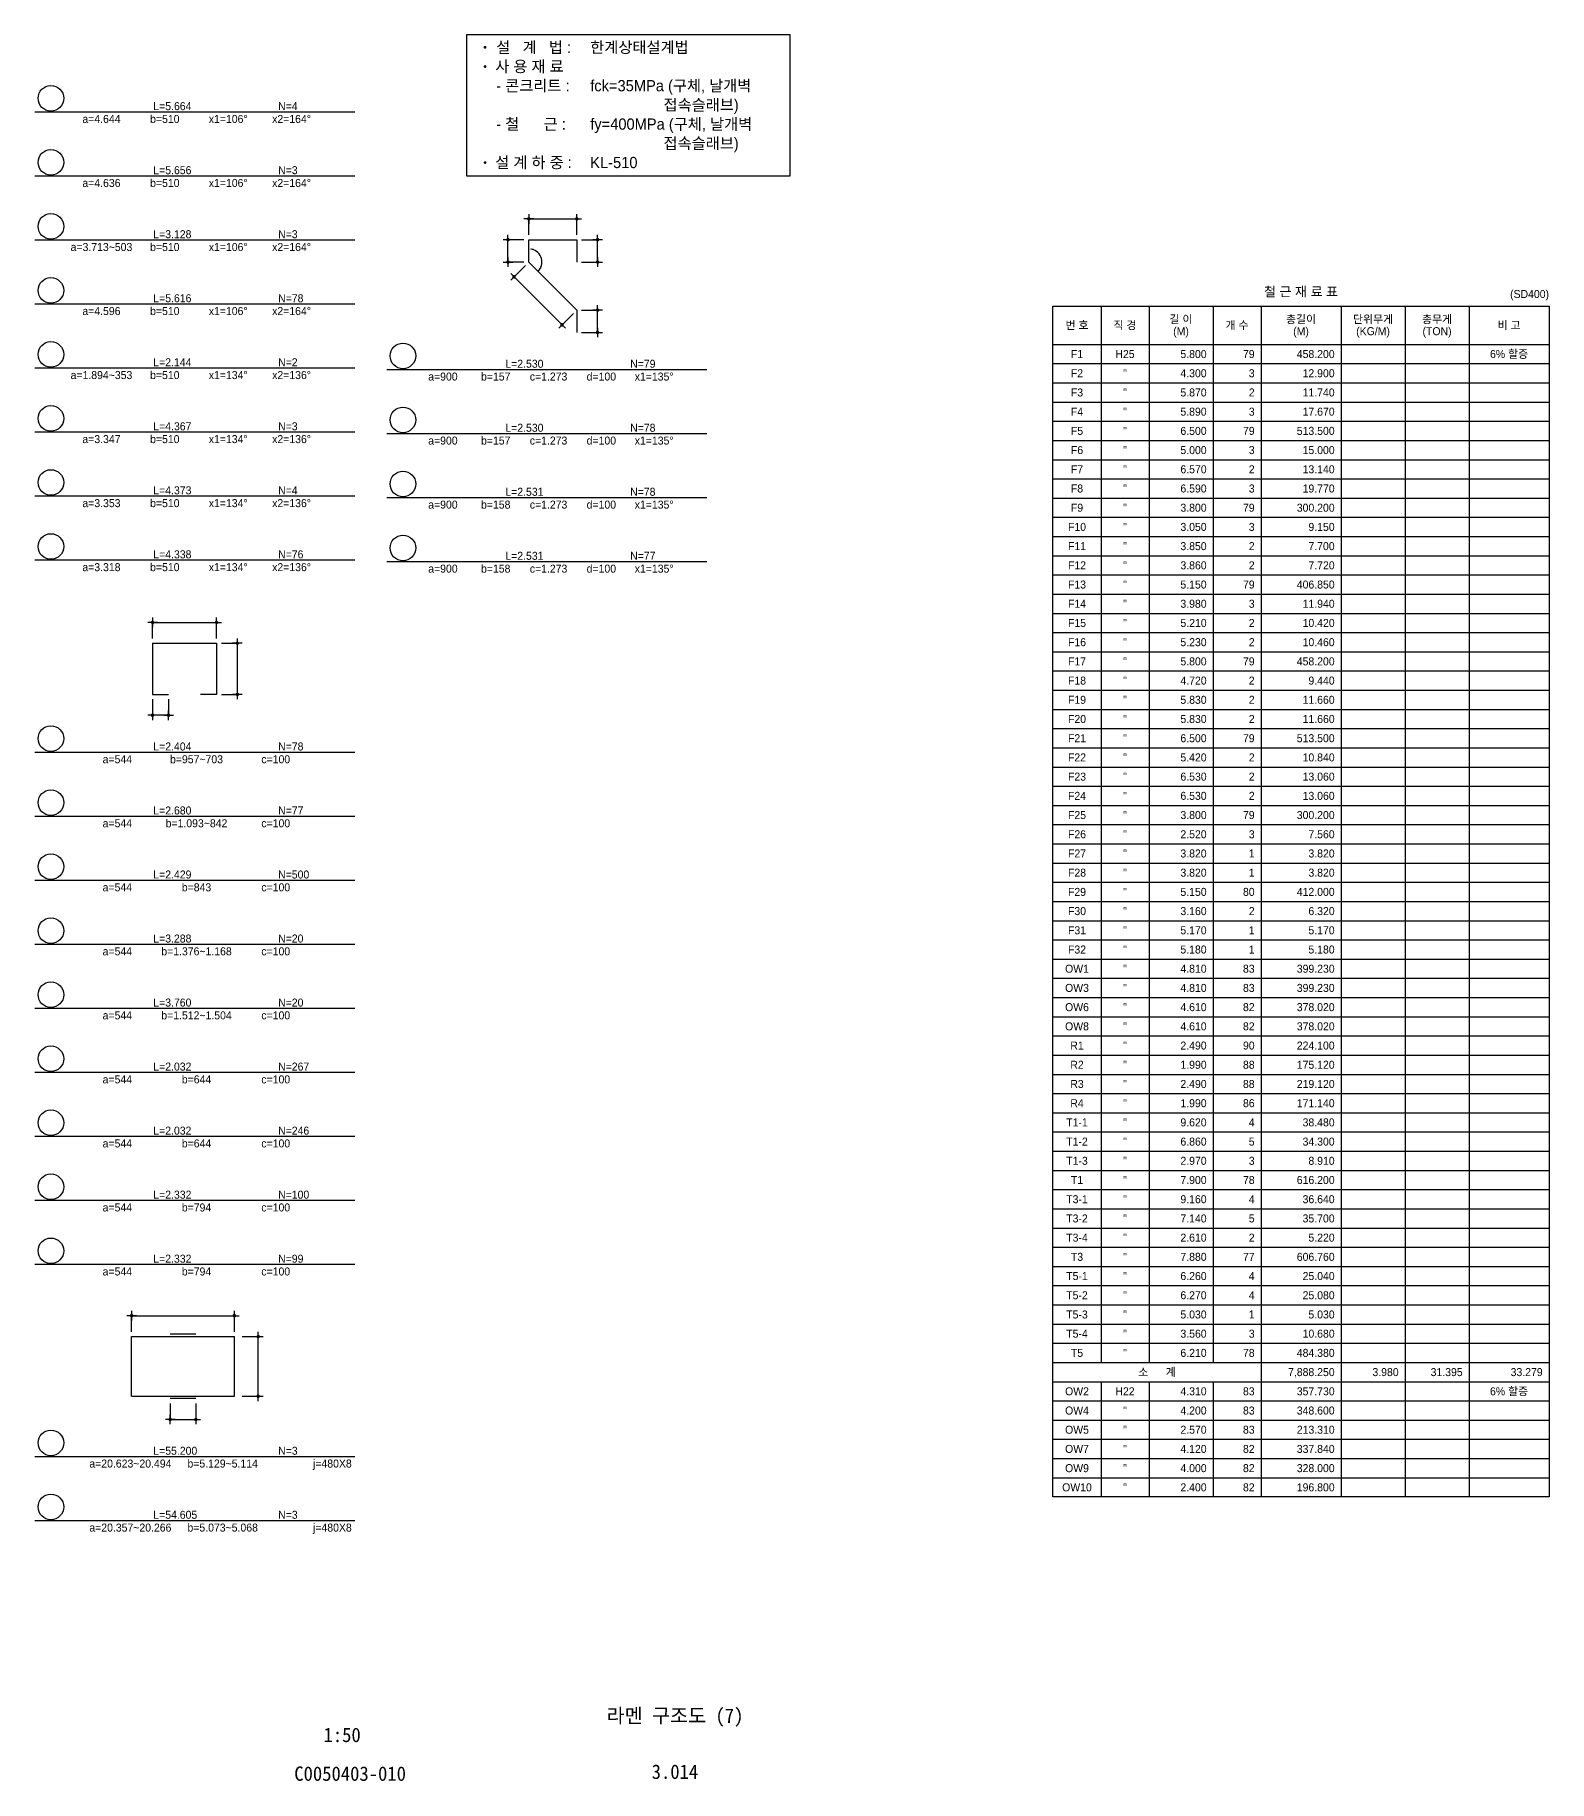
# Model space of a CAD drawing. Extents: x 2629709 to 3675628, y 1179 to 102095.
# Drawn here: x 3278398 to 3302054, y 1179 to 28450 of the extents above; entities that cross this region are included whole.
import ezdxf
from ezdxf.enums import TextEntityAlignment as Align

# ---------------------------------------------------------------- set-up
doc = ezdxf.new("R2010")
doc.units = 0
doc.header["$LTSCALE"] = 550
doc.header["$MEASUREMENT"] = 0
for name, color, linetype in [('CS-DIML', 1, 'CONTINUOUS'), ('CS-DIMS', 1, 'CONTINUOUS'), ('CS-DIMT', 3, 'CONTINUOUS'), ('CS-LEAT', 7, 'CONTINUOUS'), ('CS-NOTE', 3, 'CONTINUOUS'), ('CS-RBAR-EREC', 6, 'CONTINUOUS'), ('CS-RBAR-MAJR', 6, 'CONTINUOUS'), ('CS-SYMB', 3, 'CONTINUOUS'), ('CS-SYMB-LIN3', 1, 'CONTINUOUS'), ('CS-TABL-LIN1', 4, 'CONTINUOUS'), ('CS-TABL-LIN2', 1, 'CONTINUOUS'), ('CS-TABL-TEX1', 6, 'CONTINUOUS'), ('CS-TABL-TEX2', 3, 'CONTINUOUS'), ('CS-TEXT', 3, 'CONTINUOUS'), ('TITLE-TEXT', 7, 'CONTINUOUS')]:
    doc.layers.add(name, color=color, linetype=linetype)
doc.styles.add('A_STANDARD', font='Dotum.ttf')
doc.styles.add('TB_TEXT', font='DotumChe.ttf')
doc.styles.add('돋움', font='Dotum.ttf')

# ---------------------------------------------------------------- blocks, each defined once
blk = doc.blocks.new('CSNUM1-KCFIT-JEWON')
at = {"layer": 'CS-SYMB-LIN3'}
blk.add_circle((5, 4.2), 4, dxfattribs=at)
at = {"layer": 'CS-TEXT', "style": 'A_STANDARD', "width": 1.529584, "flags": 1}
blk.add_attdef('RB_NO', text='', height=2.5, dxfattribs=at).set_placement((1.604173, 2.917017), (8.341627, 2.917017), align=Align.FIT)
at = {"layer": 'CS-TEXT', "style": 'A_STANDARD', "flags": 1}
for tag, p in [('RB_DIA', (11.5, 1.5)), ('RB_LEN', (1.739, -3.958874))]:
    blk.add_attdef(tag, p, '', height=2.5, dxfattribs=at)
blk = doc.blocks.new('CSBNUM1-JEWON')
at = {"layer": 'CS-SYMB-LIN3'}
blk.add_circle((5, 4.2), 4, dxfattribs=at)
at = {"layer": 'CS-TEXT', "style": 'A_STANDARD', "flags": 1}
blk.add_attdef('RB_NO', text='', height=2.5, dxfattribs=at).set_placement((5, 4.2), align=Align.MIDDLE)
for tag, p in [('RB_DIA', (11.5, 1.5)), ('RB_LEN', (1.739, -3.958874))]:
    blk.add_attdef(tag, p, '', height=2.5, dxfattribs=at)
blk = doc.blocks.new('CSBSHPE-H02')
at = {"layer": 'CS-DIMS'}
for p, q in [((-8.5, 6.5), (-11.5, 6.5)), ((-10, 8), (-10, 5)), ((-10, 1.5), (-10, 6.5)), ((-10, 6.5), (10, 6.5)), ((8.5, 6.5), (11.5, 6.5)), ((10, 5), (10, 8)), ((10, 1.5), (10, 6.5)), ((11.5, 0), (16.5, 0)), ((18, 0), (15, 0)), ((16.5, -1.5), (16.5, 1.5)), ((16.5, -16), (16.5, 0)), ((11.5, -16), (16.5, -16)), ((18, -16), (15, -16)), ((16.5, -17.5), (16.5, -14.5)), ((-10, -17.5), (-10, -22.5)), ((-10, -21), (-10, -24)), ((-5, -17.5), (-5, -22.5)), ((-5, -24), (-5, -21)), ((-8.5, -22.5), (-11.5, -22.5)), ((-5, -22.5), (-10, -22.5)), ((-6.5, -22.5), (-3.5, -22.5))]:
    blk.add_line(p, q, dxfattribs=at)
at = {"layer": 'CS-DIMS', "const_width": 0.55}
for points in [[(-9.725, 6.5, 1), (-10.275, 6.5, 1)], [(10.275, 6.5, 1), (9.725, 6.5, 1)], [(16.775, 0, 1), (16.225, 0, 1)], [(16.775, -16, 1), (16.225, -16, 1)], [(-9.725, -22.5, 1), (-10.275, -22.5, 1)], [(-4.725, -22.5, 1), (-5.275, -22.5, 1)]]:
    blk.add_lwpolyline(points, format="xyb", close=True, dxfattribs=at)
at = {"layer": 'CS-RBAR-EREC'}
for p, q in [((-10, 0), (10, 0)), ((-10, 0), (-10, -16)), ((10, 0), (10, -16)), ((-10, -16), (-5, -16)), ((10, -16), (5, -16))]:
    blk.add_line(p, q, dxfattribs=at)
at = {"layer": 'CS-TEXT', "style": 'A_STANDARD', "flags": 1}
for tag, p in [('A', (0, 8.166667)), ('C', (-7.5, -20.833333))]:
    blk.add_attdef(tag, text='', height=2.5, dxfattribs=at).set_placement(p, align=Align.CENTER)
blk.add_attdef('B', text='', height=2.5, rotation=90, dxfattribs=at).set_placement((14.833333, -7.930843), align=Align.CENTER)
blk = doc.blocks.new('CSBSHPE-H08')
at = {"layer": 'CS-DIMS'}
for p, q in [((-14.54412, 6.542368), (-17.54412, 6.542368)), ((-16.04412, 8.042368), (-16.04412, 5.042368)), ((-16.04412, 1.542368), (-16.04412, 6.542368)), ((-16.04412, 6.542368), (16.044119, 6.542368)), ((14.544119, 6.542368), (17.544119, 6.542368)), ((16.044119, 5.042368), (16.044119, 8.042368)), ((16.044119, 1.542368), (16.044119, 6.542368)), ((18.49788, 0), (23.49788, 0)), ((21.99788, 0), (24.99788, 0)), ((23.49788, -1.5), (23.49788, 1.5)), ((23.49788, -18.620101), (23.49788, 0)), ((-4, -20.891269), (-4, -25.891269)), ((4, -20.891269), (4, -25.891269)), ((18.49788, -18.620101), (23.49788, -18.620101)), ((21.99788, -18.620101), (24.99788, -18.620101)), ((23.49788, -20.120101), (23.49788, -17.120101)), ((-2.5, -25.891269), (-5.5, -25.891269)), ((-4, -27.391269), (-4, -24.391269)), ((-4, -25.891269), (4, -25.891269)), ((2.5, -25.891269), (5.5, -25.891269)), ((4, -24.391269), (4, -27.391269))]:
    blk.add_line(p, q, dxfattribs=at)
for points, const_width in [([(-15.76912, 6.542368, 1), (-16.31912, 6.542368, 1)], 0.55), ([(16.319119, 6.542368, 1), (15.76912, 6.542368, 1)], 0.549999), ([(23.77288, 0, 1), (23.22288, 0, 1)], 0.55), ([(23.77288, -18.620101, 1), (23.22288, -18.620101, 1)], 0.55), ([(-3.725001, -25.891269, 1), (-4.275, -25.891269, 1)], 0.549999), ([(4.274999, -25.891269, 1), (3.725, -25.891269, 1)], 0.549999)]:
    blk.add_lwpolyline(points, format="xyb", close=True, dxfattribs=dict(at, const_width=const_width))
at = {"layer": 'CS-RBAR-EREC'}
for p, q in [((-16.04412, -18.620101), (-16.04412, 0)), ((-16.04412, 0), (16.044119, 0)), ((4, 0.7288), (-4, 0.7288)), ((16.044119, -18.620101), (16.044119, 0)), ((-16.04412, -18.620101), (16.044119, -18.620101)), ((4, -19.348901), (-4, -19.348901))]:
    blk.add_line(p, q, dxfattribs=at)
at = {"layer": 'CS-TEXT', "style": 'A_STANDARD', "flags": 1}
for tag, p in [('A', (0, 8.209035)), ('J', (0, -24.224602))]:
    blk.add_attdef(tag, text='', height=2.5, dxfattribs=at).set_placement(p, align=Align.CENTER)
blk.add_attdef('B', text='', height=2.5, rotation=90, dxfattribs=at).set_placement((21.831213, -9.31005), align=Align.CENTER)
blk = doc.blocks.new('CSBSHPE-G107')
at = {"layer": 'CS-DIMS'}
for p, q in [((-6, 6.5), (-9, 6.5)), ((-7.5, 8), (-7.5, 5)), ((-7.5, 1.5), (-7.5, 6.5)), ((-7.5, 6.5), (7.5, 6.5)), ((6, 6.5), (9, 6.5)), ((7.5, 5), (7.5, 8)), ((7.5, 1.5), (7.5, 6.5)), ((-12.5, 0), (-15.5, 0)), ((-14, -1.5), (-14, 1.5)), ((-14, -7), (-14, 0)), ((-9, 0), (-14, 0)), ((9, 0), (14, 0)), ((15.5, 0), (12.5, 0)), ((14, -1.5), (14, 1.5)), ((14, -7), (14, 0)), ((-15.5, -7), (-12.5, -7)), ((-14, -5.5), (-14, -8.5)), ((-9, -7), (-14, -7)), ((-11.034089, -12.657757), (-13.155951, -10.536979)), ((-11.03463, -10.536437), (-13.155409, -12.658299)), ((-12.09502, -11.597368), (-8.560389, -8.060931)), ((9, -7), (14, -7)), ((12.5, -7), (15.5, -7)), ((14, -5.5), (14, -8.5)), ((-12.09502, -11.597368), (2.90498, -26.589705)), ((14, -23.492337), (14, -20.492337)), ((1.844049, -25.529316), (3.965911, -27.650095)), ((1.844591, -27.650637), (3.96537, -25.528774)), ((6.439611, -23.053268), (2.90498, -26.589705)), ((9, -21.992337), (14, -21.992337)), ((15.5, -21.992337), (12.5, -21.992337)), ((14, -28.992337), (14, -21.992337)), ((9, -28.992337), (14, -28.992337)), ((12.5, -28.992337), (15.5, -28.992337)), ((14, -27.492337), (14, -30.492337))]:
    blk.add_line(p, q, dxfattribs=at)
at = {"layer": 'CS-DIMS', "const_width": 0.55}
for points in [[(-7.225, 6.5, 1), (-7.775, 6.5, 1)], [(7.775, 6.5, 1), (7.225, 6.5, 1)], [(-13.725, 0, 1), (-14.275, 0, 1)], [(14.275, 0, 1), (13.725, 0, 1)], [(-13.725, -7, 1), (-14.275, -7, 1)], [(14.275, -7, 1), (13.725, -7, 1)], [(-11.82002, -11.597368, 1), (-12.37002, -11.597368, 1)], [(14.275, -21.992337, 1), (13.725, -21.992337, 1)], [(3.17998, -26.589706, 1), (2.62998, -26.589706, 1)], [(14.275, -28.992337, 1), (13.725, -28.992337, 1)]]:
    blk.add_lwpolyline(points, format="xyb", close=True, dxfattribs=at)
at = {"layer": 'CS-DIMS', "linetype": 'ByBlock'}
blk.add_arc((-7.5, -7), 4.124809, 315.014639, 76.075226, dxfattribs=at)
at = {"layer": 'CS-DIMS'}
for points in [[(-6.041366, -3.305174), (-5.980757, -2.808861), (-7.5, -2.875191)], [(-3.517725, -8.830304), (-3.927381, -8.54363), (-4.582575, -9.915935)]]:
    blk.add_solid(points, dxfattribs=at)
at = {"layer": 'CS-RBAR-EREC'}
for p, q in [((-7.5, -7), (-7.5, 0)), ((-7.5, 0), (7.5, 0)), ((7.5, 0), (7.5, -7)), ((-7.5, -7), (7.5, -21.992337)), ((7.5, -21.992337), (7.5, -28.992337))]:
    blk.add_line(p, q, dxfattribs=at)
at = {"layer": 'CS-TEXT', "style": 'A_STANDARD', "flags": 1}
for tag, p in [('A', (0, 8.166667)), ('X1', (-1.627085, -5.303617))]:
    blk.add_attdef(tag, text='', height=2.5, dxfattribs=at).set_placement(p, align=Align.CENTER)
for tag, rotation, p in [('B', 90, (-15.666667, -3.430843)), ('D', 90, (12.333333, -3.430843)), ('C', 315.014639, (-3.367896, -17.963613)), ('D', 90, (12.333333, -25.423181))]:
    blk.add_attdef(tag, text='', height=2.5, rotation=rotation, dxfattribs=at).set_placement(p, align=Align.CENTER)
blk = doc.blocks.new('A$Cc22b2ba3')
at = {"layer": 'CS-LEAT', "linetype": 'ByBlock'}
blk.add_lwpolyline([(-10615, -4900), (-500, -4900), (-500, -500), (-10615, -500)], close=True, dxfattribs=at)
at = {"layer": 'CS-NOTE', "linetype": 'ByBlock', "const_width": 43.7}
for points in [[(-10054, -887, 1), (-10011, -887, 1)], [(-10054, -1487, 1), (-10011, -1487, 1)], [(-10054, -4487, 1), (-10011, -4487, 1)]]:
    blk.add_lwpolyline(points, format="xyb", close=True, dxfattribs=at)
at = {"layer": 'CS-NOTE', "linetype": 'ByBlock', "style": '돋움'}
for s, p in [('설   계   법 : ', (-9684, -1060)), ('한계상태설계법', (-6747, -1060)), ('사 용 재 료', (-9716, -1660)), ('- 콘크리트 :', (-9684, -2260)), ('fck=35MPa (구체, 날개벽', (-6747, -2260)), ('                  접속슬래브)', (-6747, -2860)), ('- 철      근 :', (-9684, -3460)), ('fy=400MPa (구체, 날개벽', (-6747, -3460)), ('                  접속슬래브)', (-6747, -4060)), ('설 계 하 중 :', (-9716, -4660)), ('KL-510', (-6747, -4660))]:
    blk.add_text(s, height=350, dxfattribs=at).set_placement(p)

msp = doc.modelspace()

# ---------------------------------------------------------------- linework, layer by layer
at = {"layer": 'CS-DIML'}
for p, q in [((3278398, 27250), (3283398, 27250)), ((3278398, 26250), (3283398, 26250)), ((3278398, 25250), (3283398, 25250)), ((3278398, 24250), (3283398, 24250)), ((3278398, 23250), (3283398, 23250)), ((3283898, 23227), (3288898, 23227)), ((3278398, 22250), (3283398, 22250)), ((3283898, 22227), (3288898, 22227)), ((3278398, 21250), (3283398, 21250)), ((3283898, 21227), (3288898, 21227)), ((3278398, 20250), (3283398, 20250)), ((3283898, 20227), (3288898, 20227)), ((3278398, 17250), (3283398, 17250)), ((3278398, 16250), (3283398, 16250)), ((3278398, 15250), (3283398, 15250)), ((3278398, 14250), (3283398, 14250)), ((3278398, 13250), (3283398, 13250)), ((3278398, 12250), (3283398, 12250)), ((3278398, 11250), (3283398, 11250)), ((3278398, 10250), (3283398, 10250)), ((3278398, 9250), (3283398, 9250)), ((3278398, 6250), (3283398, 6250)), ((3278398, 5250), (3283398, 5250))]:
    msp.add_line(p, q, dxfattribs=at)
at = {"layer": 'CS-TABL-LIN1', "linetype": 'ByBlock'}
msp.add_lwpolyline([(3294304, 24216), (3302054, 24216), (3302054, 5616), (3294304, 5616)], close=True, dxfattribs=at)
at = {"layer": 'CS-TABL-LIN2', "linetype": 'ByBlock'}
for p, q in [((3295054, 24216), (3295054, 7716)), ((3295804, 24216), (3295804, 7716)), ((3296804, 24216), (3296804, 7716)), ((3297554, 24216), (3297554, 5616)), ((3298804, 24216), (3298804, 5616)), ((3299804, 24216), (3299804, 5616)), ((3300804, 24216), (3300804, 5616)), ((3294304, 23616), (3302054, 23616)), ((3294304, 23316), (3302054, 23316)), ((3294304, 23016), (3302054, 23016)), ((3294304, 22716), (3302054, 22716)), ((3294304, 22416), (3302054, 22416)), ((3294304, 22116), (3302054, 22116)), ((3294304, 21816), (3302054, 21816)), ((3294304, 21516), (3302054, 21516)), ((3294304, 21216), (3302054, 21216)), ((3294304, 20916), (3302054, 20916)), ((3294304, 20616), (3302054, 20616)), ((3294304, 20316), (3302054, 20316)), ((3294304, 20016), (3302054, 20016)), ((3294304, 19716), (3302054, 19716)), ((3294304, 19416), (3302054, 19416)), ((3294304, 19116), (3302054, 19116)), ((3294304, 18816), (3302054, 18816)), ((3294304, 18516), (3302054, 18516)), ((3294304, 18216), (3302054, 18216)), ((3294304, 17916), (3302054, 17916)), ((3294304, 17616), (3302054, 17616)), ((3294304, 17316), (3302054, 17316)), ((3294304, 17016), (3302054, 17016)), ((3294304, 16716), (3302054, 16716)), ((3294304, 16416), (3302054, 16416)), ((3294304, 16116), (3302054, 16116)), ((3294304, 15816), (3302054, 15816)), ((3294304, 15516), (3302054, 15516)), ((3294304, 15216), (3302054, 15216)), ((3294304, 14916), (3302054, 14916)), ((3294304, 14616), (3302054, 14616)), ((3294304, 14316), (3302054, 14316)), ((3294304, 14016), (3302054, 14016)), ((3294304, 13716), (3302054, 13716)), ((3294304, 13416), (3302054, 13416)), ((3294304, 13116), (3302054, 13116)), ((3294304, 12816), (3302054, 12816)), ((3294304, 12516), (3302054, 12516)), ((3294304, 12216), (3302054, 12216)), ((3294304, 11916), (3302054, 11916)), ((3294304, 11616), (3302054, 11616)), ((3294304, 11316), (3302054, 11316)), ((3294304, 11016), (3302054, 11016)), ((3294304, 10716), (3302054, 10716)), ((3294304, 10416), (3302054, 10416)), ((3294304, 10116), (3302054, 10116)), ((3294304, 9816), (3302054, 9816)), ((3294304, 9516), (3302054, 9516)), ((3294304, 9216), (3302054, 9216)), ((3294304, 8916), (3302054, 8916)), ((3294304, 8616), (3302054, 8616)), ((3294304, 8316), (3302054, 8316)), ((3294304, 8016), (3302054, 8016)), ((3294304, 7716), (3302054, 7716)), ((3294304, 7416), (3302054, 7416)), ((3295054, 7416), (3295054, 5616)), ((3295804, 7416), (3295804, 5616)), ((3296804, 7416), (3296804, 5616)), ((3294304, 7116), (3302054, 7116)), ((3294304, 6816), (3302054, 6816)), ((3294304, 6516), (3302054, 6516)), ((3294304, 6216), (3302054, 6216)), ((3294304, 5916), (3302054, 5916))]:
    msp.add_line(p, q, dxfattribs=at)

# ---------------------------------------------------------------- block references
at = {"layer": 'CS-DIMT', "linetype": 'ByBlock', "xscale": 0.5, "yscale": 0.5, "zscale": 0.5}
msp.add_blockref('A$Cc22b2ba3', (3290448, 28700), dxfattribs=at)
at = {"layer": 'CS-RBAR-EREC', "xscale": 50, "yscale": 50, "zscale": 50}
for name, p in [('CSBSHPE-G107', (3286489, 25252)), ('CSBSHPE-H02', (3280736, 18950)), ('CSBSHPE-H08', (3280712, 8120))]:
    msp.add_blockref(name, p, dxfattribs=at)
at = {"layer": 'CS-RBAR-MAJR', "xscale": 50, "yscale": 50, "zscale": 50}
for p in [(3278398, 24250), (3283898, 23227), (3283898, 22227), (3283898, 21227), (3278398, 20250), (3283898, 20227), (3278398, 17250), (3278398, 16250), (3278398, 15250), (3278398, 14250), (3278398, 13250), (3278398, 12250), (3278398, 11250), (3278398, 10250), (3278398, 9250), (3278398, 6250), (3278398, 5250)]:
    msp.add_blockref('CSBNUM1-JEWON', p, dxfattribs=at)
at = {"layer": 'CS-SYMB', "xscale": 50, "yscale": 50, "zscale": 50}
for p in [(3278398, 27250), (3278398, 26250), (3278398, 25250), (3278398, 23250), (3278398, 22250), (3278398, 21250)]:
    msp.add_blockref('CSNUM1-KCFIT-JEWON', p, dxfattribs=at)

# ---------------------------------------------------------------- texts
at = {"layer": 'CS-TABL-TEX1', "linetype": 'ByBlock', "style": 'A_STANDARD'}
msp.add_text('철 근 재 료 표', height=150, dxfattribs=at).set_placement((3298179, 24366), align=Align.CENTER)
for s, p in [('길 이', (3296304, 24010)), ('총길이', (3298179, 24010)), ('단위무게', (3299304, 24010)), ('총무게', (3300304, 24010)), ('번 호', (3294679, 23916)), ('직 경', (3295429, 23916)), ('(M)', (3296304, 23823)), ('개 수', (3297179, 23916)), ('(M)', (3298179, 23823)), ('(KG/M)', (3299304, 23823)), ('(TON)', (3300304, 23823)), ('비 고', (3301429, 23916))]:
    msp.add_text(s, height=125, dxfattribs=at).set_placement(p, align=Align.MIDDLE_CENTER)
at = {"layer": 'CS-TABL-TEX2', "linetype": 'ByBlock', "style": 'A_STANDARD'}
msp.add_text('(SD400)', height=125, dxfattribs=at).set_placement((3302054, 24341), align=Align.RIGHT)
for s, p in [('F1', (3294679, 23466)), ('H25', (3295429, 23466)), ('6% 할증', (3301429, 23466)), ('F2', (3294679, 23166)), ('"', (3295429, 23166)), ('F3', (3294679, 22866)), ('"', (3295429, 22866)), ('F4', (3294679, 22566)), ('"', (3295429, 22566)), ('F5', (3294679, 22266)), ('"', (3295429, 22266)), ('F6', (3294679, 21966)), ('"', (3295429, 21966)), ('F7', (3294679, 21666)), ('"', (3295429, 21666)), ('F8', (3294679, 21366)), ('"', (3295429, 21366)), ('F9', (3294679, 21066)), ('"', (3295429, 21066)), ('F10', (3294679, 20766)), ('"', (3295429, 20766)), ('F11', (3294679, 20466)), ('"', (3295429, 20466)), ('F12', (3294679, 20166)), ('"', (3295429, 20166)), ('F13', (3294679, 19866)), ('"', (3295429, 19866)), ('F14', (3294679, 19566)), ('"', (3295429, 19566)), ('F15', (3294679, 19266)), ('"', (3295429, 19266)), ('F16', (3294679, 18966)), ('"', (3295429, 18966)), ('F17', (3294679, 18666)), ('"', (3295429, 18666)), ('F18', (3294679, 18366)), ('"', (3295429, 18366)), ('F19', (3294679, 18066)), ('"', (3295429, 18066)), ('F20', (3294679, 17766)), ('"', (3295429, 17766)), ('F21', (3294679, 17466)), ('"', (3295429, 17466)), ('F22', (3294679, 17166)), ('"', (3295429, 17166)), ('F23', (3294679, 16866)), ('"', (3295429, 16866)), ('F24', (3294679, 16566)), ('"', (3295429, 16566)), ('F25', (3294679, 16266)), ('"', (3295429, 16266)), ('F26', (3294679, 15966)), ('"', (3295429, 15966)), ('F27', (3294679, 15666)), ('"', (3295429, 15666)), ('F28', (3294679, 15366)), ('"', (3295429, 15366)), ('F29', (3294679, 15066)), ('"', (3295429, 15066)), ('F30', (3294679, 14766)), ('"', (3295429, 14766)), ('F31', (3294679, 14466)), ('"', (3295429, 14466)), ('F32', (3294679, 14166)), ('"', (3295429, 14166)), ('OW1', (3294679, 13866)), ('"', (3295429, 13866)), ('OW3', (3294679, 13566)), ('"', (3295429, 13566)), ('OW6', (3294679, 13266)), ('"', (3295429, 13266)), ('OW8', (3294679, 12966)), ('"', (3295429, 12966)), ('R1', (3294679, 12666)), ('"', (3295429, 12666)), ('R2', (3294679, 12366)), ('"', (3295429, 12366)), ('R3', (3294679, 12066)), ('"', (3295429, 12066)), ('R4', (3294679, 11766)), ('"', (3295429, 11766)), ('T1-1', (3294679, 11466)), ('"', (3295429, 11466)), ('T1-2', (3294679, 11166)), ('"', (3295429, 11166)), ('T1-3', (3294679, 10866)), ('"', (3295429, 10866)), ('T1', (3294679, 10566)), ('"', (3295429, 10566)), ('T3-1', (3294679, 10266)), ('"', (3295429, 10266)), ('T3-2', (3294679, 9966)), ('"', (3295429, 9966)), ('T3-4', (3294679, 9666)), ('"', (3295429, 9666)), ('T3', (3294679, 9366)), ('"', (3295429, 9366)), ('T5-1', (3294679, 9066)), ('"', (3295429, 9066)), ('T5-2', (3294679, 8766)), ('"', (3295429, 8766)), ('T5-3', (3294679, 8466)), ('"', (3295429, 8466)), ('T5-4', (3294679, 8166)), ('"', (3295429, 8166)), ('T5', (3294679, 7866)), ('"', (3295429, 7866)), ('소      계', (3295929, 7566)), ('OW2', (3294679, 7266)), ('H22', (3295429, 7266)), ('6% 할증', (3301429, 7266)), ('OW4', (3294679, 6966)), ('"', (3295429, 6966)), ('OW5', (3294679, 6666)), ('"', (3295429, 6666)), ('OW7', (3294679, 6366)), ('"', (3295429, 6366)), ('OW9', (3294679, 6066)), ('"', (3295429, 6066)), ('OW10', (3294679, 5766)), ('"', (3295429, 5766))]:
    msp.add_text(s, height=125, dxfattribs=at).set_placement(p, align=Align.MIDDLE_CENTER)
for s, p in [('5.800', (3296704, 23466)), ('79', (3297454, 23466)), ('458.200', (3298704, 23466)), ('4.300', (3296704, 23166)), ('3', (3297454, 23166)), ('12.900', (3298704, 23166)), ('5.870', (3296704, 22866)), ('2', (3297454, 22866)), ('11.740', (3298704, 22866)), ('5.890', (3296704, 22566)), ('3', (3297454, 22566)), ('17.670', (3298704, 22566)), ('6.500', (3296704, 22266)), ('79', (3297454, 22266)), ('513.500', (3298704, 22266)), ('5.000', (3296704, 21966)), ('3', (3297454, 21966)), ('15.000', (3298704, 21966)), ('6.570', (3296704, 21666)), ('2', (3297454, 21666)), ('13.140', (3298704, 21666)), ('6.590', (3296704, 21366)), ('3', (3297454, 21366)), ('19.770', (3298704, 21366)), ('3.800', (3296704, 21066)), ('79', (3297454, 21066)), ('300.200', (3298704, 21066)), ('3.050', (3296704, 20766)), ('3', (3297454, 20766)), ('9.150', (3298704, 20766)), ('3.850', (3296704, 20466)), ('2', (3297454, 20466)), ('7.700', (3298704, 20466)), ('3.860', (3296704, 20166)), ('2', (3297454, 20166)), ('7.720', (3298704, 20166)), ('5.150', (3296704, 19866)), ('79', (3297454, 19866)), ('406.850', (3298704, 19866)), ('3.980', (3296704, 19566)), ('3', (3297454, 19566)), ('11.940', (3298704, 19566)), ('5.210', (3296704, 19266)), ('2', (3297454, 19266)), ('10.420', (3298704, 19266)), ('5.230', (3296704, 18966)), ('2', (3297454, 18966)), ('10.460', (3298704, 18966)), ('5.800', (3296704, 18666)), ('79', (3297454, 18666)), ('458.200', (3298704, 18666)), ('4.720', (3296704, 18366)), ('2', (3297454, 18366)), ('9.440', (3298704, 18366)), ('5.830', (3296704, 18066)), ('2', (3297454, 18066)), ('11.660', (3298704, 18066)), ('5.830', (3296704, 17766)), ('2', (3297454, 17766)), ('11.660', (3298704, 17766)), ('6.500', (3296704, 17466)), ('79', (3297454, 17466)), ('513.500', (3298704, 17466)), ('5.420', (3296704, 17166)), ('2', (3297454, 17166)), ('10.840', (3298704, 17166)), ('6.530', (3296704, 16866)), ('2', (3297454, 16866)), ('13.060', (3298704, 16866)), ('6.530', (3296704, 16566)), ('2', (3297454, 16566)), ('13.060', (3298704, 16566)), ('3.800', (3296704, 16266)), ('79', (3297454, 16266)), ('300.200', (3298704, 16266)), ('2.520', (3296704, 15966)), ('3', (3297454, 15966)), ('7.560', (3298704, 15966)), ('3.820', (3296704, 15666)), ('1', (3297454, 15666)), ('3.820', (3298704, 15666)), ('3.820', (3296704, 15366)), ('1', (3297454, 15366)), ('3.820', (3298704, 15366)), ('5.150', (3296704, 15066)), ('80', (3297454, 15066)), ('412.000', (3298704, 15066)), ('3.160', (3296704, 14766)), ('2', (3297454, 14766)), ('6.320', (3298704, 14766)), ('5.170', (3296704, 14466)), ('1', (3297454, 14466)), ('5.170', (3298704, 14466)), ('5.180', (3296704, 14166)), ('1', (3297454, 14166)), ('5.180', (3298704, 14166)), ('4.810', (3296704, 13866)), ('83', (3297454, 13866)), ('399.230', (3298704, 13866)), ('4.810', (3296704, 13566)), ('83', (3297454, 13566)), ('399.230', (3298704, 13566)), ('4.610', (3296704, 13266)), ('82', (3297454, 13266)), ('378.020', (3298704, 13266)), ('4.610', (3296704, 12966)), ('82', (3297454, 12966)), ('378.020', (3298704, 12966)), ('2.490', (3296704, 12666)), ('90', (3297454, 12666)), ('224.100', (3298704, 12666)), ('1.990', (3296704, 12366)), ('88', (3297454, 12366)), ('175.120', (3298704, 12366)), ('2.490', (3296704, 12066)), ('88', (3297454, 12066)), ('219.120', (3298704, 12066)), ('1.990', (3296704, 11766)), ('86', (3297454, 11766)), ('171.140', (3298704, 11766)), ('9.620', (3296704, 11466)), ('4', (3297454, 11466)), ('38.480', (3298704, 11466)), ('6.860', (3296704, 11166)), ('5', (3297454, 11166)), ('34.300', (3298704, 11166)), ('2.970', (3296704, 10866)), ('3', (3297454, 10866)), ('8.910', (3298704, 10866)), ('7.900', (3296704, 10566)), ('78', (3297454, 10566)), ('616.200', (3298704, 10566)), ('9.160', (3296704, 10266)), ('4', (3297454, 10266)), ('36.640', (3298704, 10266)), ('7.140', (3296704, 9966)), ('5', (3297454, 9966)), ('35.700', (3298704, 9966)), ('2.610', (3296704, 9666)), ('2', (3297454, 9666)), ('5.220', (3298704, 9666)), ('7.880', (3296704, 9366)), ('77', (3297454, 9366)), ('606.760', (3298704, 9366)), ('6.260', (3296704, 9066)), ('4', (3297454, 9066)), ('25.040', (3298704, 9066)), ('6.270', (3296704, 8766)), ('4', (3297454, 8766)), ('25.080', (3298704, 8766)), ('5.030', (3296704, 8466)), ('1', (3297454, 8466)), ('5.030', (3298704, 8466)), ('3.560', (3296704, 8166)), ('3', (3297454, 8166)), ('10.680', (3298704, 8166)), ('6.210', (3296704, 7866)), ('78', (3297454, 7866)), ('484.380', (3298704, 7866)), ('7,888.250', (3298704, 7566)), ('3.980', (3299704, 7566)), ('31.395', (3300704, 7566)), ('33.279', (3301954, 7566)), ('4.310', (3296704, 7266)), ('83', (3297454, 7266)), ('357.730', (3298704, 7266)), ('4.200', (3296704, 6966)), ('83', (3297454, 6966)), ('348.600', (3298704, 6966)), ('2.570', (3296704, 6666)), ('83', (3297454, 6666)), ('213.310', (3298704, 6666)), ('4.120', (3296704, 6366)), ('82', (3297454, 6366)), ('337.840', (3298704, 6366)), ('4.000', (3296704, 6066)), ('82', (3297454, 6066)), ('328.000', (3298704, 6066)), ('2.400', (3296704, 5766)), ('82', (3297454, 5766)), ('196.800', (3298704, 5766))]:
    msp.add_text(s, height=125, dxfattribs=at).set_placement(p, align=Align.MIDDLE_RIGHT)
at = {"layer": 'CS-TEXT', "style": 'A_STANDARD'}
for s, p in [('L=5.664', (3280248, 27275)), ('N=4', (3282198, 27275)), ('L=5.656', (3280248, 26275)), ('N=3', (3282198, 26275)), ('L=3.128', (3280248, 25275)), ('N=3', (3282198, 25275)), ('L=5.616', (3280248, 24275)), ('N=78', (3282198, 24275)), ('L=2.144', (3280248, 23275)), ('N=2', (3282198, 23275)), ('L=2.530', (3285748, 23252)), ('N=79', (3287698, 23252)), ('L=4.367', (3280248, 22275)), ('N=3', (3282198, 22275)), ('L=2.530', (3285748, 22252)), ('N=78', (3287698, 22252)), ('L=4.373', (3280248, 21275)), ('N=4', (3282198, 21275)), ('L=2.531', (3285748, 21252)), ('N=78', (3287698, 21252)), ('L=4.338', (3280248, 20275)), ('N=76', (3282198, 20275)), ('L=2.531', (3285748, 20252)), ('N=77', (3287698, 20252)), ('L=2.404', (3280248, 17275)), ('N=78', (3282198, 17275)), ('L=2.680', (3280248, 16275)), ('N=77', (3282198, 16275)), ('L=2.429', (3280248, 15275)), ('N=500', (3282198, 15275)), ('L=3.288', (3280248, 14275)), ('N=20', (3282198, 14275)), ('L=3.760', (3280248, 13275)), ('N=20', (3282198, 13275)), ('L=2.032', (3280248, 12275)), ('N=267', (3282198, 12275)), ('L=2.032', (3280248, 11275)), ('N=246', (3282198, 11275)), ('L=2.332', (3280248, 10275)), ('N=100', (3282198, 10275)), ('L=2.332', (3280248, 9275)), ('N=99', (3282198, 9275)), ('L=55.200', (3280248, 6275)), ('N=3', (3282198, 6275)), ('L=54.605', (3280248, 5275)), ('N=3', (3282198, 5275))]:
    msp.add_text(s, height=125, dxfattribs=at).set_placement(p)
for s, p in [('a=4.644', (3279438, 27075)), ('b=510', (3280428, 27075)), ('x1=106°', (3281418, 27075)), ('x2=164°', (3282408, 27075)), ('a=4.636', (3279438, 26075)), ('b=510', (3280428, 26075)), ('x1=106°', (3281418, 26075)), ('x2=164°', (3282408, 26075)), ('a=3.713~503', (3279438, 25075)), ('b=510', (3280428, 25075)), ('x1=106°', (3281418, 25075)), ('x2=164°', (3282408, 25075)), ('a=4.596', (3279438, 24075)), ('b=510', (3280428, 24075)), ('x1=106°', (3281418, 24075)), ('x2=164°', (3282408, 24075)), ('a=1.894~353', (3279438, 23075)), ('b=510', (3280428, 23075)), ('x1=134°', (3281418, 23075)), ('x2=136°', (3282408, 23075)), ('b=157', (3285598, 23052)), ('d=100', (3287248, 23052)), ('a=900', (3284773, 23052)), ('c=1.273', (3286423, 23052)), ('x1=135°', (3288073, 23052)), ('a=3.347', (3279438, 22075)), ('b=510', (3280428, 22075)), ('x1=134°', (3281418, 22075)), ('x2=136°', (3282408, 22075)), ('a=900', (3284773, 22052)), ('b=157', (3285598, 22052)), ('c=1.273', (3286423, 22052)), ('d=100', (3287248, 22052)), ('x1=135°', (3288073, 22052)), ('a=3.353', (3279438, 21075)), ('b=510', (3280428, 21075)), ('x1=134°', (3281418, 21075)), ('x2=136°', (3282408, 21075)), ('a=900', (3284773, 21052)), ('b=158', (3285598, 21052)), ('c=1.273', (3286423, 21052)), ('d=100', (3287248, 21052)), ('x1=135°', (3288073, 21052)), ('a=3.318', (3279438, 20075)), ('b=510', (3280428, 20075)), ('x1=134°', (3281418, 20075)), ('x2=136°', (3282408, 20075)), ('b=158', (3285598, 20052)), ('d=100', (3287248, 20052)), ('a=900', (3284773, 20052)), ('c=1.273', (3286423, 20052)), ('x1=135°', (3288073, 20052)), ('a=544', (3279686, 17075)), ('b=957~703', (3280923, 17075)), ('c=100', (3282161, 17075)), ('a=544', (3279686, 16075)), ('b=1.093~842', (3280923, 16075)), ('c=100', (3282161, 16075)), ('a=544', (3279686, 15075)), ('b=843', (3280923, 15075)), ('c=100', (3282161, 15075)), ('a=544', (3279686, 14075)), ('b=1.376~1.168', (3280923, 14075)), ('c=100', (3282161, 14075)), ('a=544', (3279686, 13075)), ('b=1.512~1.504', (3280923, 13075)), ('c=100', (3282161, 13075)), ('a=544', (3279686, 12075)), ('b=644', (3280923, 12075)), ('c=100', (3282161, 12075)), ('a=544', (3279686, 11075)), ('b=644', (3280923, 11075)), ('c=100', (3282161, 11075)), ('a=544', (3279686, 10075)), ('b=794', (3280923, 10075)), ('c=100', (3282161, 10075)), ('a=544', (3279686, 9075)), ('b=794', (3280923, 9075)), ('c=100', (3282161, 9075)), ('a=20.623~20.494', (3279890, 6075)), ('b=5.129~5.114', (3281332, 6075)), ('a=20.357~20.266', (3279890, 5075)), ('b=5.073~5.068', (3281332, 5075))]:
    msp.add_text(s, height=125, dxfattribs=at).set_placement(p, align=Align.CENTER)
for p in [(3283348, 6075), (3283348, 5075)]:
    msp.add_text('j=480X8', height=125, dxfattribs=at).set_placement(p, align=Align.RIGHT)
at = {"layer": 'TITLE-TEXT', "style": 'TB_TEXT'}
for s, p in [('라멘 구조도 (7)', (3288398, 2200)), ('1:50', (3283198, 1900)), ('C0050403-010', (3283323, 1295)), ('3.014', (3288398, 1325))]:
    msp.add_text(s, height=225, dxfattribs=at).set_placement(p, align=Align.MIDDLE_CENTER)

doc.saveas('drawing.dxf')
